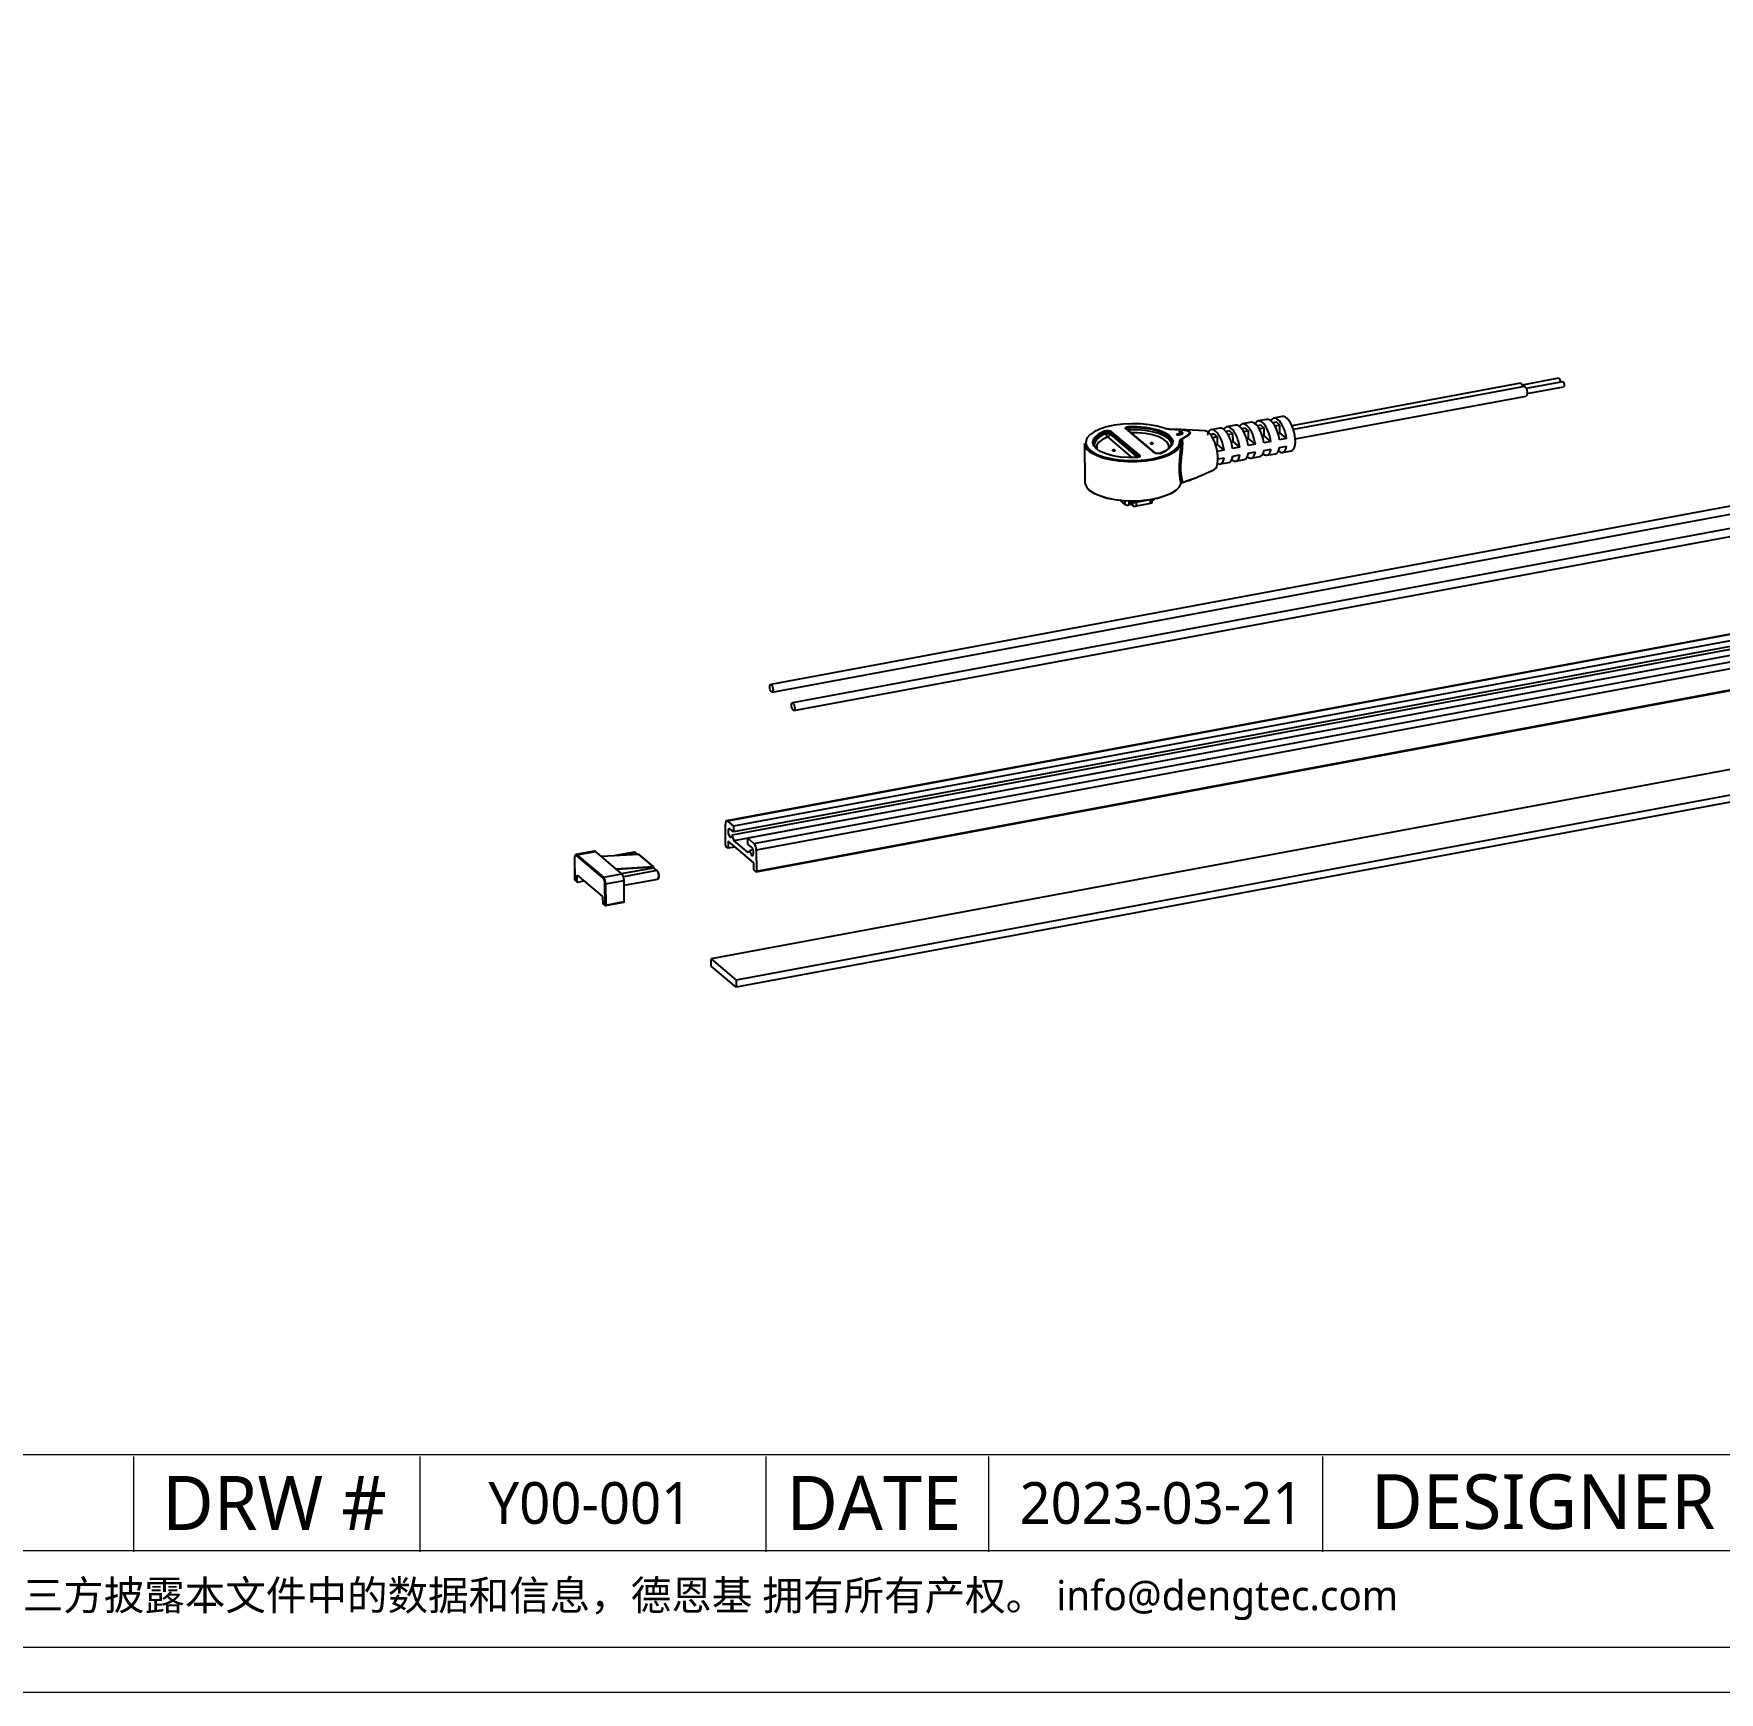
# Model space of a CAD drawing. Header units: millimetres. Extents: x 1020 to 1472, y -35 to 484.
# Drawn here: x 1213.1 to 1375, y -35.1 to 124.2 of the extents above; entities that cross this region are included whole.
import ezdxf

# ---------------------------------------------------------------- set-up
doc = ezdxf.new("R2010")
doc.units = ezdxf.units.MM
doc.layers.get('Defpoints').update_dxf_attribs({"color": 6, "lineweight": 9})
doc.layers.add('SolidLine', color=7, linetype='Continuous', lineweight=30)
doc.styles.add('微软雅黑-Light', font='')
doc.styles.get('微软雅黑-Light').set_extended_font_data('Microsoft YaHei Light')

msp = doc.modelspace()

# ---------------------------------------------------------------- linework, layer by layer
at = {"layer": 'Defpoints'}
for p, q in [((1024.416, -12.229), (1467.171, -12.229)), ((1222.717, -12.412), (1222.717, -21.576)), ((1250.211, -12.412), (1250.211, -21.576)), ((1283.418, -12.412), (1283.418, -21.576)), ((1304.802, -12.412), (1304.802, -21.576)), ((1336.878, -12.412), (1336.878, -21.576)), ((1467.171, -21.485), (1093.837, -21.485))]:
    msp.add_line(p, q, dxfattribs=at)
for points in [[(1471.536, -35.061), (1471.536, 283.539), (1020.096, 283.539), (1020.096, -35.061)], [(1467.216, -30.741), (1467.216, 279.219), (1024.416, 279.219), (1024.416, -30.741)]]:
    msp.add_lwpolyline(points, close=True, dxfattribs=at)
at = {"layer": 'SolidLine', "linetype": 'Continuous', "lineweight": 25}
for p, q in [((1355.89, 90.672), (1333.947, 86.589)), ((1359.564, 91.14), (1356.075, 90.49)), ((1359.95, 90.814), (1356.461, 90.165)), ((1356.276, 90.347), (1334.092, 86.219)), ((1334.277, 85.313), (1356.445, 89.438)), ((1356.553, 89.674), (1360.041, 90.323)), ((1333.025, 87.476), (1332.207, 87.324)), ((1319.245, 83.619), (1316.487, 85.942)), ((1316.577, 86.043), (1319.335, 83.72)), ((1320.759, 83.985), (1318, 86.308)), ((1320.824, 83.969), (1318.066, 86.293)), ((1323.095, 85.801), (1322.849, 85.733)), ((1323.107, 85.757), (1323.095, 85.801)), ((1323.096, 85.708), (1323.095, 85.801)), ((1323.109, 86.007), (1323.097, 85.967)), ((1323.109, 85.968), (1323.109, 86.007)), ((1325.611, 86.084), (1323.154, 86.226)), ((1323.387, 85.773), (1323.386, 85.865)), ((1326.459, 85.805), (1326.121, 85.742)), ((1327.027, 86.36), (1326.209, 86.208)), ((1326.793, 85.524), (1326.459, 85.805)), ((1327.958, 86.084), (1327.621, 86.022)), ((1328.526, 86.639), (1327.709, 86.487)), ((1328.292, 85.803), (1327.826, 85.716)), ((1328.292, 85.803), (1327.958, 86.084)), ((1328.298, 85.066), (1328.292, 85.803)), ((1329.458, 86.363), (1329.12, 86.3)), ((1330.026, 86.918), (1329.208, 86.766)), ((1329.791, 86.082), (1329.325, 85.995)), ((1329.791, 86.082), (1329.458, 86.363)), ((1329.797, 85.345), (1329.791, 86.082)), ((1330.957, 86.642), (1330.619, 86.579)), ((1331.525, 87.197), (1330.707, 87.045)), ((1331.291, 86.361), (1330.825, 86.274)), ((1331.291, 86.361), (1330.957, 86.642)), ((1331.297, 85.624), (1331.291, 86.361)), ((1332.456, 86.921), (1332.119, 86.858)), ((1332.79, 86.64), (1332.324, 86.553)), ((1332.79, 86.64), (1332.456, 86.921)), ((1332.616, 85.87), (1332.796, 85.903)), ((1332.796, 85.903), (1332.79, 86.64)), ((1333.438, 85.362), (1332.796, 85.903)), ((1408.393, 84.892), (1283.9, 61.728)), ((1314.044, 84.884), (1314.074, 81.155)), ((1318.631, 83.515), (1316.259, 85.514)), ((1316.483, 85.766), (1319.123, 83.542)), ((1322.849, 85.733), (1323.13, 85.678)), ((1323.096, 85.708), (1323.045, 85.694)), ((1323.103, 85.683), (1323.096, 85.708)), ((1323.108, 85.682), (1323.107, 85.757)), ((1323.13, 85.678), (1323.119, 85.718)), ((1323.119, 85.68), (1323.119, 85.718)), ((1323.387, 85.773), (1323.386, 85.766)), ((1326.793, 85.524), (1326.325, 85.437)), ((1326.621, 84.754), (1326.799, 84.787)), ((1327.441, 84.247), (1326.778, 84.123)), ((1326.799, 84.787), (1326.793, 85.524)), ((1327.441, 84.247), (1326.799, 84.787)), ((1328.117, 85.033), (1328.298, 85.066)), ((1328.94, 84.526), (1328.259, 84.399)), ((1328.94, 84.526), (1328.298, 85.066)), ((1329.617, 85.312), (1329.797, 85.345)), ((1330.439, 84.805), (1329.758, 84.678)), ((1330.439, 84.805), (1329.797, 85.345)), ((1331.116, 85.591), (1331.297, 85.624)), ((1331.939, 85.084), (1331.257, 84.957)), ((1331.263, 84.22), (1331.945, 84.347)), ((1331.939, 85.084), (1331.297, 85.624)), ((1331.309, 84.151), (1331.308, 84.228)), ((1332.808, 84.43), (1332.749, 84.419)), ((1333.438, 85.362), (1332.757, 85.236)), ((1332.763, 84.499), (1333.444, 84.626)), ((1332.808, 84.43), (1332.808, 84.507)), ((1333.058, 84.028), (1333.876, 84.18)), ((1284.037, 60.99), (1408.531, 84.154)), ((1410.48, 83.134), (1285.987, 59.97)), ((1319.239, 83.571), (1319.245, 83.619)), ((1320.825, 83.968), (1320.824, 83.969)), ((1326.842, 83.397), (1327.447, 83.51)), ((1327.06, 82.912), (1327.878, 83.064)), ((1328.31, 83.593), (1328.25, 83.582)), ((1328.265, 83.662), (1328.946, 83.789)), ((1328.31, 83.593), (1328.309, 83.67)), ((1328.56, 83.191), (1329.377, 83.343)), ((1329.809, 83.872), (1329.75, 83.861)), ((1329.764, 83.941), (1330.445, 84.068)), ((1329.809, 83.872), (1329.809, 83.949)), ((1330.059, 83.47), (1330.877, 83.622)), ((1331.309, 84.151), (1331.249, 84.14)), ((1331.558, 83.749), (1332.376, 83.901)), ((1286.124, 59.232), (1410.617, 82.396)), ((1323.433, 81.137), (1323.442, 81.14)), ((1325.154, 81.775), (1326.452, 82.349)), ((1317.952, 79.025), (1317.521, 79.388)), ((1317.952, 79.025), (1317.95, 79.355)), ((1318.281, 79.34), (1318.284, 78.98)), ((1318.511, 79.045), (1318.509, 79.336)), ((1318.6, 79.335), (1318.675, 79.273)), ((1320.131, 79.436), (1319.006, 79.227)), ((1320.372, 79.112), (1320.369, 79.472)), ((1320.518, 79.202), (1320.516, 79.497)), ((1320.556, 79.402), (1320.516, 79.395)), ((1320.556, 79.402), (1320.555, 79.504)), ((1320.701, 79.492), (1320.701, 79.532)), ((1318.533, 79.026), (1318.284, 78.98)), ((1318.678, 78.904), (1318.511, 79.045)), ((1318.678, 78.904), (1318.675, 79.273)), ((1319.006, 79.227), (1319.009, 78.859)), ((1320.372, 79.112), (1319.009, 78.859)), ((1412.333, 73.331), (1279.661, 48.645)), ((1412.421, 73.3), (1279.749, 48.614)), ((1412.833, 71.946), (1280.161, 47.261)), ((1413.005, 72.807), (1280.333, 48.122)), ((1413.01, 72.255), (1280.338, 47.569)), ((1413.027, 71.417), (1280.355, 46.732)), ((1414.382, 71.647), (1281.71, 46.961)), ((1282.295, 46.469), (1414.967, 71.155)), ((1415.179, 70.519), (1282.507, 45.833)), ((1282.5, 43.744), (1415.172, 68.43)), ((1282.524, 43.807), (1415.196, 68.493)), ((1414.475, 60.731), (1278.169, 35.369)), ((1416.875, 58.71), (1280.568, 33.348)), ((1416.881, 58.019), (1280.574, 32.657)), ((1279.749, 48.614), (1280.333, 48.122)), ((1279.56, 46.304), (1279.544, 48.329)), ((1280.338, 47.569), (1279.983, 47.868)), ((1280.161, 47.261), (1280.355, 46.732)), ((1280.333, 48.122), (1280.338, 47.569)), ((1281.715, 46.409), (1281.71, 46.961)), ((1281.71, 46.961), (1282.295, 46.469)), ((1266.973, 45.722), (1265.201, 45.392)), ((1265.288, 45.361), (1267.06, 45.691)), ((1265.288, 45.361), (1267.834, 43.217)), ((1267.645, 45.199), (1267.06, 45.691)), ((1271.235, 45.415), (1267.64, 45.202)), ((1271.243, 45.412), (1267.645, 45.199)), ((1270.809, 45.639), (1268.842, 45.273)), ((1270.884, 45.613), (1269.16, 45.292)), ((1271.126, 45.409), (1270.884, 45.613)), ((1271.148, 45.41), (1270.916, 45.605)), ((1272.621, 44.252), (1271.243, 45.412)), ((1272.648, 44.244), (1271.27, 45.404)), ((1279.812, 46.001), (1279.603, 46.176)), ((1282.268, 44.617), (1279.806, 46.691)), ((1279.806, 46.691), (1279.812, 46.001)), ((1280.478, 46.125), (1279.812, 46.001)), ((1280.355, 46.732), (1281.711, 45.589)), ((1281.711, 45.589), (1281.899, 45.797)), ((1282.07, 46.11), (1281.715, 46.409)), ((1282.207, 45.854), (1281.899, 45.797)), ((1282.507, 45.833), (1282.524, 43.807)), ((1265.054, 45.059), (1265.071, 43.033)), ((1265.059, 45.051), (1265.075, 43.025)), ((1267.789, 43.162), (1265.243, 45.307)), ((1269.022, 44.038), (1267.645, 45.199)), ((1269.022, 44.038), (1272.621, 44.252)), ((1269.606, 43.546), (1269.022, 44.038)), ((1272.636, 44.188), (1269.094, 43.978)), ((1269.581, 43.568), (1272.637, 44.136)), ((1272.97, 43.855), (1269.764, 43.258)), ((1272.637, 44.136), (1272.636, 44.188)), ((1272.97, 43.855), (1272.637, 44.136)), ((1272.637, 44.136), (1272.663, 44.134)), ((1273.003, 43.847), (1272.663, 44.134)), ((1272.666, 44.131), (1272.665, 44.206)), ((1282.274, 43.926), (1282.268, 44.617)), ((1282.483, 43.75), (1282.274, 43.926)), ((1265.096, 42.961), (1265.305, 42.786)), ((1265.11, 42.932), (1265.318, 42.756)), ((1265.3, 43.43), (1267.762, 41.356)), ((1265.305, 42.786), (1265.3, 43.43)), ((1265.351, 42.748), (1265.972, 42.864)), ((1267.834, 43.217), (1269.606, 43.546)), ((1267.997, 40.564), (1267.98, 42.589)), ((1268.047, 42.58), (1269.819, 42.91)), ((1268.047, 42.58), (1268.063, 40.555)), ((1269.835, 40.884), (1269.819, 42.91)), ((1269.822, 42.445), (1273.051, 43.046)), ((1273.051, 43.046), (1273.058, 43.047)), ((1267.762, 41.356), (1267.768, 40.711)), ((1267.768, 40.711), (1267.976, 40.535)), ((1267.781, 40.681), (1267.989, 40.506)), ((1268.04, 40.492), (1269.812, 40.821)), ((1268.063, 40.555), (1269.835, 40.884)), ((1278.169, 35.369), (1280.568, 33.348)), ((1278.174, 34.679), (1278.169, 35.369)), ((1280.574, 32.657), (1278.174, 34.679)), ((1280.568, 33.348), (1280.574, 32.657))]:
    msp.add_line(p, q, dxfattribs=at)
at = {"layer": 'SolidLine', "linetype": 'Continuous', "lineweight": 25, "flags": 128}
for points in [[(1355.89, 90.672), (1355.935, 90.666), (1356.011, 90.601), (1356.081, 90.477), (1356.133, 90.32)], [(1359.564, 91.14), (1359.568, 91.14), (1359.608, 91.124), (1359.648, 91.073), (1359.682, 90.994), (1359.705, 90.901), (1359.714, 90.806), (1359.713, 90.77)], [(1359.95, 90.814), (1359.954, 90.815), (1359.994, 90.799), (1360.034, 90.748), (1360.068, 90.669), (1360.091, 90.575), (1360.1, 90.481), (1360.093, 90.399), (1360.071, 90.344), (1360.041, 90.323)], [(1356.276, 90.347), (1356.318, 90.342), (1356.394, 90.28), (1356.464, 90.158), (1356.519, 89.995), (1356.549, 89.816), (1356.551, 89.649), (1356.523, 89.52), (1356.47, 89.447), (1356.445, 89.438)], [(1321.691, 86.348), (1321.006, 86.541), (1320.239, 86.68), (1319.416, 86.76), (1318.567, 86.778), (1317.721, 86.733), (1316.909, 86.628), (1316.159, 86.466), (1315.498, 86.252), (1314.949, 85.994), (1314.532, 85.701), (1314.261, 85.384), (1314.147, 85.054), (1314.192, 84.723), (1314.396, 84.402), (1314.752, 84.103), (1315.246, 83.835), (1315.861, 83.61), (1316.576, 83.434), (1317.365, 83.315), (1318.2, 83.255), (1319.051, 83.258), (1319.889, 83.323), (1320.684, 83.448), (1321.407, 83.628), (1322.034, 83.858), (1322.541, 84.128), (1322.91, 84.43), (1323.13, 84.752), (1323.191, 85.084)], [(1316.089, 85.97), (1315.587, 85.737), (1315.217, 85.47), (1314.994, 85.18), (1314.927, 84.879), (1315.02, 84.581), (1315.268, 84.297), (1315.313, 84.261)], [(1318.282, 86.502), (1319.075, 86.507), (1319.851, 86.448), (1320.576, 86.328), (1321.22, 86.152), (1321.755, 85.927), (1322.159, 85.663), (1322.413, 85.372), (1322.507, 85.091)], [(1321.248, 83.89), (1321.75, 84.123), (1322.12, 84.39), (1322.343, 84.68), (1322.41, 84.98), (1322.317, 85.279), (1322.069, 85.563), (1321.676, 85.819), (1321.154, 86.038), (1320.527, 86.21), (1319.821, 86.327), (1319.065, 86.384), (1318.293, 86.38)], [(1318.32, 86.208), (1319.085, 86.211), (1319.832, 86.153), (1320.531, 86.036), (1321.151, 85.865), (1321.667, 85.648), (1322.056, 85.394), (1322.302, 85.113), (1322.395, 84.823)], [(1322.113, 84.383), (1322.119, 84.401), (1322.133, 84.705), (1321.974, 85.001), (1321.649, 85.275), (1321.174, 85.512), (1320.575, 85.702), (1319.879, 85.834), (1319.123, 85.902), (1318.523, 85.908)], [(1322.306, 86.234), (1322.306, 86.237), (1322.306, 86.239), (1322.306, 86.24), (1322.306, 86.241), (1322.306, 86.242), (1322.306, 86.242), (1322.306, 86.242), (1322.306, 86.241)], [(1323.097, 85.967), (1323.205, 85.962), (1323.298, 85.941), (1323.362, 85.908), (1323.386, 85.866), (1323.366, 85.825), (1323.306, 85.789), (1323.214, 85.765), (1323.107, 85.757)], [(1323.119, 85.718), (1323.26, 85.731), (1323.38, 85.763), (1323.459, 85.811), (1323.486, 85.867), (1323.456, 85.922), (1323.373, 85.968), (1323.251, 85.998), (1323.109, 86.007)], [(1323.467, 85.819), (1323.456, 85.83), (1323.385, 85.871)], [(1323.292, 84.993), (1323.229, 84.654), (1323.005, 84.325), (1322.627, 84.016), (1322.109, 83.74), (1321.469, 83.505), (1320.729, 83.321), (1319.917, 83.193), (1319.061, 83.127), (1318.19, 83.124), (1317.337, 83.185), (1316.531, 83.307), (1315.8, 83.487), (1315.171, 83.717), (1314.666, 83.99), (1314.303, 84.296), (1314.094, 84.625), (1314.044, 84.884)], [(1319.053, 83.526), (1318.26, 83.521), (1317.485, 83.58), (1316.759, 83.7), (1316.115, 83.876), (1315.58, 84.101), (1315.177, 84.364), (1314.922, 84.656), (1314.827, 84.962), (1314.895, 85.271), (1314.927, 85.329)], [(1316.259, 85.514), (1315.762, 85.276), (1315.411, 85.002), (1315.224, 84.706), (1315.21, 84.402), (1315.233, 84.327)], [(1316.968, 84.237), (1316.939, 84.252), (1316.897, 84.261), (1316.849, 84.264), (1316.802, 84.259), (1316.762, 84.248), (1316.737, 84.232), (1316.729, 84.213), (1316.74, 84.194), (1316.769, 84.179), (1316.811, 84.169), (1316.859, 84.167), (1316.906, 84.171), (1316.946, 84.183), (1316.971, 84.199), (1316.979, 84.218), (1316.968, 84.237)], [(1320.375, 84.871), (1320.404, 84.855), (1320.445, 84.846), (1320.494, 84.843), (1320.541, 84.848), (1320.581, 84.859), (1320.606, 84.876), (1320.614, 84.894), (1320.602, 84.913), (1320.574, 84.928), (1320.532, 84.938), (1320.484, 84.94), (1320.437, 84.936), (1320.397, 84.924), (1320.372, 84.908), (1320.364, 84.889), (1320.375, 84.871)], [(1322.507, 85.091), (1322.509, 85.066), (1322.44, 84.757), (1322.211, 84.46), (1321.831, 84.185), (1321.316, 83.947)], [(1319.053, 83.526), (1319.051, 83.531), (1319.05, 83.533), (1319.049, 83.533)], [(1314.074, 81.155), (1314.081, 81.06), (1314.21, 80.727), (1314.496, 80.411), (1314.929, 80.122), (1315.493, 79.87), (1316.169, 79.665), (1316.934, 79.513), (1317.76, 79.42), (1318.619, 79.388), (1319.48, 79.42), (1320.315, 79.514), (1321.093, 79.666), (1321.787, 79.871), (1322.374, 80.123), (1322.832, 80.412), (1323.146, 80.728), (1323.305, 81.061)], [(1322.848, 80.425), (1322.744, 80.337), (1322.295, 80.054), (1321.721, 79.808), (1321.042, 79.607), (1320.281, 79.458), (1319.464, 79.366), (1318.621, 79.335), (1317.781, 79.366), (1316.972, 79.457), (1316.224, 79.606), (1315.563, 79.807), (1315.011, 80.053), (1314.588, 80.336), (1314.563, 80.357)], [(1320.701, 79.492), (1320.698, 79.477), (1320.686, 79.458), (1320.664, 79.441), (1320.635, 79.425), (1320.598, 79.412), (1320.556, 79.402)], [(1320.518, 79.202), (1320.515, 79.186), (1320.502, 79.168), (1320.481, 79.151), (1320.451, 79.135), (1320.415, 79.122), (1320.372, 79.112)], [(1283.812, 61.491), (1283.823, 61.613), (1283.856, 61.696), (1283.906, 61.728), (1283.966, 61.704), (1284.026, 61.627), (1284.077, 61.51), (1284.112, 61.369), (1284.125, 61.227), (1284.114, 61.105), (1284.081, 61.022), (1284.031, 60.989), (1283.971, 61.014), (1283.911, 61.09), (1283.86, 61.208), (1283.825, 61.349), (1283.812, 61.491)], [(1286.212, 59.469), (1286.201, 59.347), (1286.168, 59.264), (1286.118, 59.231), (1286.058, 59.256), (1285.998, 59.332), (1285.947, 59.45), (1285.912, 59.591), (1285.899, 59.733), (1285.91, 59.855), (1285.943, 59.938), (1285.993, 59.97), (1286.052, 59.946), (1286.113, 59.869), (1286.164, 59.752), (1286.199, 59.611), (1286.212, 59.469)], [(1279.749, 48.614), (1279.708, 48.639), (1279.669, 48.646), (1279.634, 48.634), (1279.602, 48.603), (1279.577, 48.555), (1279.558, 48.492), (1279.547, 48.416), (1279.544, 48.329)], [(1279.983, 47.868), (1279.912, 47.895), (1279.854, 47.852), (1279.817, 47.746), (1279.81, 47.595), (1279.831, 47.424), (1279.879, 47.262), (1279.944, 47.136), (1280.017, 47.067), (1280.084, 47.067), (1280.135, 47.135), (1280.161, 47.261)], [(1265.243, 45.307), (1265.207, 45.33), (1265.172, 45.336), (1265.139, 45.325), (1265.111, 45.297), (1265.089, 45.254), (1265.072, 45.197), (1265.062, 45.128), (1265.059, 45.051)], [(1270.884, 45.613), (1270.813, 45.64), (1270.809, 45.639)], [(1271.243, 45.412), (1271.239, 45.415), (1271.235, 45.415)], [(1281.899, 45.797), (1281.927, 45.625), (1281.98, 45.47), (1282.048, 45.356), (1282.121, 45.302), (1282.185, 45.319), (1282.231, 45.403), (1282.25, 45.539), (1282.239, 45.706), (1282.201, 45.875), (1282.141, 46.017), (1282.07, 46.11)], [(1272.636, 44.188), (1272.645, 44.19), (1272.652, 44.192), (1272.658, 44.195), (1272.662, 44.199), (1272.665, 44.203), (1272.665, 44.206)], [(1282.483, 43.75), (1282.491, 43.745), (1282.499, 43.744), (1282.506, 43.746), (1282.512, 43.753), (1282.517, 43.762), (1282.521, 43.775), (1282.523, 43.79), (1282.524, 43.807)], [(1267.976, 40.535), (1267.98, 40.533), (1267.984, 40.532), (1267.988, 40.533), (1267.991, 40.536), (1267.993, 40.541), (1267.995, 40.548), (1267.996, 40.555), (1267.997, 40.564)], [(1268.063, 40.555), (1268.062, 40.537), (1268.06, 40.522), (1268.056, 40.509), (1268.051, 40.5), (1268.045, 40.494), (1268.04, 40.492)], [(1269.812, 40.821), (1269.817, 40.823), (1269.823, 40.83), (1269.828, 40.839), (1269.832, 40.852), (1269.834, 40.867), (1269.835, 40.884)]]:
    msp.add_lwpolyline(points, dxfattribs=at)
at = {"layer": 'SolidLine', "linetype": 'Continuous', "lineweight": 25}
for centre, radius, start, end in [((1316.597, 84.073), 2.089, 106.03497, 143.04683), ((1316.353, 84.349), 1.468, 100.55083, 163.64893), ((1315.956, 85.964), 0.133, 2.22133, 61.43927), ((1316.237, 85.077), 0.732, 70.31322, 102.04793), ((1316.415, 85.806), 0.331, 182.28919, 241.79013), ((1316.6, 85.932), 0.114, 101.96904, 174.66433), ((1318.017, 86.232), 0.0777, 50.99516, 102.08948), ((1318.42, 85.554), 0.662, 98.70699, 109.31315), ((1317.595, 86.381), 0.698, 359.91841, 10.03411), ((1321.24, 86.258), 2.921, 180.98191, 183.61592), ((1316.199, 85.792), 0.285, 281.96904, 354.66433), ((1323.197, 84.989), 0.0955, 2.86675, 93.23537), ((1323.33, 85.253), 0.0971, 42.32601, 70.39665), ((1319.359, 83.608), 0.114, 101.96904, 174.66433), ((1320.775, 83.909), 0.0777, 50.99516, 102.08948), ((1321.297, 83.904), 0.0467, 65.87223, 111.00919), ((1318.177, 79.43), 0.463, 240.95846, 283.368), ((1318.899, 79.677), 0.463, 240.95846, 283.368), ((1318.902, 79.309), 0.463, 240.95846, 283.368), ((1265.214, 45.291), 0.102, 43.33181, 97.61179), ((1265.3, 45.306), 0.0567, 101.84466, 178.97891), ((1266.986, 45.621), 0.102, 43.34163, 97.51435), ((1270.892, 45.575), 0.0388, 50.92455, 102.1601), ((1271.238, 45.366), 0.05, 49.888, 93.39637), ((1271.246, 45.375), 0.0378, 50.5735, 94.44941), ((1279.75, 46.296), 0.19, 177.79527, 219.13437), ((1281.558, 45.87), 0.95, 357.79527, 39.13437), ((1265.065, 45.059), 0.0104, 183.09026, 236.01829), ((1272.555, 44.202), 0.0824, 349.94807, 37.32908), ((1272.623, 44.214), 0.0378, 50.5735, 94.44941), ((1272.615, 44.205), 0.05, 0.46661, 49.888), ((1272.979, 43.817), 0.0388, 50.92455, 102.1601), ((1272.518, 43.398), 0.643, 326.99597, 45.31636), ((1265.081, 43.034), 0.0104, 183.09026, 236.01829), ((1265.17, 43.021), 0.095, 177.79527, 219.13437), ((1265.135, 42.961), 0.0387, 179.05891, 228.81303), ((1265.343, 42.785), 0.0375, 178.48741, 282.7804), ((1267.846, 43.161), 0.0567, 101.84466, 178.97891), ((1267.126, 42.622), 0.855, 357.79527, 39.13437), ((1267.097, 42.617), 0.95, 357.79527, 39.13437), ((1268.025, 42.67), 0.0925, 240.95846, 283.368), ((1268.869, 42.947), 0.95, 357.79527, 39.13437), ((1267.806, 40.71), 0.0387, 179.05891, 228.81303), ((1268.015, 40.535), 0.0387, 179.05895, 228.81095), ((1268.042, 40.645), 0.0925, 240.95846, 283.368)]:
    msp.add_arc(centre, radius, start, end, dxfattribs=at)
for centre, major_axis, ratio, start_param, end_param in [((1332.632, 85.676), (-0.451, 1.642), 0.427786, 4.4047535, 6.7414579), ((1333.45, 85.828), (-0.451, 1.642), 0.427786, 3.1116062, 6.2509412), ((1325.955, 84.203), (-0.441, 1.872), 0.4109056, 5.7861978, 6.1625599), ((1326.635, 84.56), (-0.451, 1.642), 0.427786, 4.4047535, 6.9845649), ((1325.955, 84.203), (-0.441, 1.872), 0.4109056, 5.7781904, 5.7861978), ((1325.955, 84.203), (-0.441, 1.872), 0.4109056, 5.0489864, 5.7781904), ((1327.453, 84.712), (-0.451, 1.642), 0.427786, 4.4047535, 6.2531993), ((1328.134, 84.839), (-0.451, 1.642), 0.427786, 4.4047535, 6.7414579), ((1328.952, 84.991), (-0.451, 1.642), 0.427786, 4.4047535, 6.2531993), ((1329.633, 85.118), (-0.451, 1.642), 0.427786, 4.4047535, 6.7414579), ((1330.451, 85.27), (-0.451, 1.642), 0.427786, 4.4047535, 6.2531993), ((1331.133, 85.397), (-0.451, 1.642), 0.427786, 4.4047535, 6.7414579), ((1331.951, 85.549), (-0.451, 1.642), 0.427786, 4.4047535, 6.2531993), ((1325.955, 84.203), (-0.441, 1.872), 0.4109056, 3.2161484, 5.0489864), ((1330.451, 85.27), (-0.451, 1.642), 0.427786, 3.1116067, 3.9073335), ((1331.133, 85.397), (-0.451, 1.642), 0.427786, 2.6111523, 3.9073335), ((1331.951, 85.549), (-0.451, 1.642), 0.427786, 3.1116067, 3.9073335), ((1332.632, 85.676), (-0.451, 1.642), 0.427786, 2.6111523, 3.9073335), ((1326.635, 84.56), (-0.451, 1.642), 0.427786, 2.7734088, 3.9073335), ((1327.453, 84.712), (-0.451, 1.642), 0.427786, 3.1116067, 3.9073335), ((1328.134, 84.839), (-0.451, 1.642), 0.427786, 2.6111523, 3.9073335), ((1328.952, 84.991), (-0.451, 1.642), 0.427786, 3.1116067, 3.9073335), ((1329.633, 85.118), (-0.451, 1.642), 0.427786, 2.6111523, 3.9073335)]:
    msp.add_ellipse(centre, major_axis=major_axis, ratio=ratio, start_param=start_param, end_param=end_param, dxfattribs=at)
for points, knots in [([(1316.02, 86.081), (1316.051, 86.091), (1316.113, 86.11), (1316.231, 86.122), (1316.349, 86.119), (1316.457, 86.101), (1316.534, 86.074), (1316.565, 86.052), (1316.577, 86.043)], [0, 0, 0, 0, 0.1783708, 0.3567984, 0.5338974, 0.7099583, 0.8862278, 1, 1, 1, 1]), ([(1316.084, 85.792), (1316.085, 85.833), (1316.087, 85.892), (1316.088, 85.951), (1316.089, 85.97)], [0, 0, 0, 0, 0.6840114, 1, 1, 1, 1]), ([(1316.487, 85.942), (1316.478, 85.949), (1316.457, 85.967), (1316.402, 85.989), (1316.325, 86.003), (1316.24, 86.005), (1316.156, 85.994), (1316.111, 85.978), (1316.089, 85.97)], [0, 0, 0, 0, 0.11414547, 0.29049548, 0.46619519, 0.64285106, 0.8211602, 1, 1, 1, 1]), ([(1316.487, 85.942), (1316.486, 85.903), (1316.485, 85.844), (1316.484, 85.785), (1316.483, 85.766)], [0, 0, 0, 0, 0.67369245, 1, 1, 1, 1]), ([(1318, 86.308), (1317.987, 86.323), (1317.962, 86.352), (1317.973, 86.399), (1318.02, 86.442), (1318.102, 86.476), (1318.194, 86.496), (1318.258, 86.5), (1318.282, 86.502)], [0, 0, 0, 0, 0.178371, 0.3567989, 0.533896, 0.709956, 0.886227, 1, 1, 1, 1]), ([(1318.066, 86.293), (1318.066, 86.293), (1318.062, 86.295), (1318.063, 86.294), (1318.065, 86.293)], [0, 0, 0, 0, 0.065654, 1, 1, 1, 1]), ([(1318.293, 86.38), (1318.289, 86.38), (1318.275, 86.379), (1318.257, 86.379), (1318.238, 86.377), (1318.214, 86.374), (1318.189, 86.37), (1318.166, 86.364), (1318.145, 86.358), (1318.125, 86.35), (1318.109, 86.341), (1318.094, 86.332), (1318.083, 86.322), (1318.075, 86.311), (1318.071, 86.302), (1318.069, 86.297), (1318.069, 86.294)], [0, 0, 0, 0, 0.0387017, 0.1166264, 0.1558823, 0.2152031, 0.3358313, 0.3972899, 0.4563704, 0.5765633, 0.6378269, 0.6972112, 0.8180667, 0.8796869, 0.9396274, 1, 1, 1, 1]), ([(1318.293, 86.38), (1318.299, 86.341), (1318.308, 86.284), (1318.317, 86.227), (1318.32, 86.208)], [0, 0, 0, 0, 0.6736903, 1, 1, 1, 1]), ([(1322.306, 86.234), (1322.277, 86.235), (1322.217, 86.236), (1322.092, 86.251), (1321.934, 86.279), (1321.789, 86.316), (1321.712, 86.341), (1321.691, 86.348)], [0, 0, 0, 0, 0.126414, 0.2570767, 0.5627865, 0.877211, 1, 1, 1, 1]), ([(1322.152, 86.245), (1322.153, 86.245), (1322.177, 86.243), (1322.228, 86.241), (1322.28, 86.241), (1322.306, 86.241)], [0, 0, 0, 0, 0.0291657, 0.510794, 1, 1, 1, 1]), ([(1322.306, 86.241), (1322.464, 86.242), (1322.781, 86.243), (1323.158, 86.227), (1323.387, 86.21), (1323.457, 86.201), (1323.469, 86.2)], [0, 0, 0, 0, 0.4029567, 0.8091852, 0.9692091, 1, 1, 1, 1]), ([(1323.363, 85.344), (1323.598, 85.458), (1323.925, 85.616), (1324.14, 85.839), (1324.149, 85.958), (1324.073, 86.043), (1323.896, 86.123), (1323.607, 86.18), (1323.061, 86.233), (1322.622, 86.234), (1322.306, 86.234)], [0, 0, 0, 0, 0.2832255, 0.3932046, 0.4585318, 0.5133707, 0.5680018, 0.6638943, 0.7589129, 1, 1, 1, 1]), ([(1323.469, 86.2), (1323.517, 86.194), (1323.626, 86.182), (1323.788, 86.153), (1323.924, 86.117), (1324.02, 86.078), (1324.083, 86.043), (1324.13, 86.004), (1324.16, 85.959), (1324.171, 85.91), (1324.159, 85.846), (1324.113, 85.772), (1324.009, 85.67), (1323.843, 85.552), (1323.628, 85.429), (1323.473, 85.353), (1323.402, 85.318)], [0, 0, 0, 0, 0.0545939, 0.1223701, 0.1920102, 0.2310284, 0.2709921, 0.3101402, 0.3504616, 0.3968688, 0.4445345, 0.521902, 0.6011419, 0.7396598, 0.880053, 1, 1, 1, 1]), ([(1323.305, 81.061), (1323.3, 81.087), (1323.291, 81.139), (1323.274, 81.231), (1323.255, 81.332), (1323.236, 81.444), (1323.217, 81.568), (1323.198, 81.704), (1323.182, 81.853), (1323.165, 82.049), (1323.153, 82.304), (1323.153, 82.576), (1323.16, 82.813), (1323.17, 83.006), (1323.183, 83.204), (1323.199, 83.415), (1323.218, 83.638), (1323.239, 83.873), (1323.259, 84.108), (1323.279, 84.377), (1323.295, 84.677), (1323.293, 84.888), (1323.292, 84.993)], [0, 0, 0, 0, 0.0401235, 0.0805448, 0.1211211, 0.1620226, 0.2033094, 0.2448145, 0.2870686, 0.3296142, 0.4012227, 0.4740943, 0.5152437, 0.5569979, 0.5990482, 0.6416795, 0.6916735, 0.7420304, 0.7934167, 0.8451203, 0.9221886, 1, 1, 1, 1]), ([(1323.191, 85.084), (1323.194, 85.115), (1323.199, 85.178), (1323.245, 85.253), (1323.3, 85.309), (1323.342, 85.332), (1323.363, 85.344)], [0, 0, 0, 0, 0.3406623, 0.6914262, 0.8436234, 1, 1, 1, 1]), ([(1323.402, 85.318), (1323.412, 85.231), (1323.428, 85.088), (1323.432, 84.869), (1323.429, 84.675), (1323.417, 84.472), (1323.4, 84.263), (1323.379, 84.051), (1323.355, 83.836), (1323.33, 83.614), (1323.307, 83.404), (1323.282, 83.147), (1323.264, 82.903), (1323.255, 82.675), (1323.253, 82.468), (1323.258, 82.279), (1323.27, 82.096), (1323.284, 81.959), (1323.302, 81.825), (1323.323, 81.701), (1323.349, 81.573), (1323.377, 81.447), (1323.407, 81.327), (1323.434, 81.225), (1323.446, 81.174), (1323.451, 81.148)], [0, 0, 0, 0, 0.0657712, 0.1084058, 0.1512752, 0.1948581, 0.2386835, 0.2805183, 0.3225921, 0.3654953, 0.4087358, 0.442544, 0.5113463, 0.5464977, 0.5755852, 0.6347306, 0.6648542, 0.6988112, 0.7330368, 0.7680186, 0.803224, 0.851401, 0.9000051, 0.949815, 1, 1, 1, 1]), ([(1323.402, 85.318), (1323.388, 85.304), (1323.359, 85.275), (1323.335, 85.226), (1323.315, 85.175), (1323.301, 85.118), (1323.292, 85.058), (1323.292, 85.015), (1323.292, 84.993)], [0, 0, 0, 0, 0.1474551, 0.2995061, 0.4598649, 0.6208559, 0.8100598, 1, 1, 1, 1]), ([(1319.273, 83.592), (1319.272, 83.59), (1319.269, 83.587), (1319.237, 83.569), (1319.181, 83.55), (1319.115, 83.537), (1319.066, 83.536), (1319.049, 83.535)], [0, 0, 0, 0, 0.1782656, 0.3740328, 0.5866946, 0.8522991, 1, 1, 1, 1]), ([(1319.335, 83.72), (1319.348, 83.705), (1319.374, 83.676), (1319.363, 83.629), (1319.315, 83.586), (1319.234, 83.552), (1319.141, 83.532), (1319.078, 83.527), (1319.053, 83.526)], [0, 0, 0, 0, 0.178371, 0.3567989, 0.533896, 0.709956, 0.886227, 1, 1, 1, 1]), ([(1319.268, 83.576), (1319.268, 83.581), (1319.269, 83.591), (1319.261, 83.605), (1319.251, 83.614), (1319.245, 83.619)], [0, 0, 0, 0, 0.3160838, 0.6531645, 1, 1, 1, 1]), ([(1321.316, 83.947), (1321.285, 83.937), (1321.222, 83.917), (1321.105, 83.905), (1320.986, 83.908), (1320.878, 83.927), (1320.801, 83.954), (1320.771, 83.976), (1320.759, 83.985)], [0, 0, 0, 0, 0.1783708, 0.3567984, 0.5338974, 0.7099583, 0.8862278, 1, 1, 1, 1]), ([(1321.071, 83.917), (1321.049, 83.917), (1320.992, 83.916), (1320.914, 83.931), (1320.855, 83.949), (1320.828, 83.966), (1320.826, 83.968), (1320.825, 83.968)], [0, 0, 0, 0, 0.1932977, 0.4948881, 0.7412382, 0.9519805, 1, 1, 1, 1]), ([(1321.28, 83.948), (1321.277, 83.947), (1321.259, 83.939), (1321.199, 83.925), (1321.129, 83.915), (1321.083, 83.916), (1321.071, 83.917)], [0, 0, 0, 0, 0.0655369, 0.4307922, 0.8437031, 1, 1, 1, 1]), ([(1323.305, 81.061), (1323.307, 81.065), (1323.313, 81.077), (1323.332, 81.097), (1323.365, 81.117), (1323.403, 81.134), (1323.435, 81.143), (1323.451, 81.148)], [0, 0, 0, 0, 0.13472581, 0.38306293, 0.6354889, 0.81570582, 1, 1, 1, 1]), ([(1323.442, 81.14), (1323.484, 81.154), (1323.845, 81.271), (1324.397, 81.464), (1324.87, 81.659), (1325.056, 81.736)], [0, 0, 0, 0, 0.0741854, 0.635465, 1, 1, 1, 1]), ([(1323.451, 81.148), (1323.709, 81.235), (1324.225, 81.41), (1324.796, 81.619), (1325.087, 81.749), (1325.153, 81.778)], [0, 0, 0, 0, 0.4352157, 0.8714992, 1, 1, 1, 1]), ([(1265.201, 45.387), (1265.192, 45.386), (1265.156, 45.385), (1265.109, 45.333), (1265.069, 45.242), (1265.054, 45.138), (1265.054, 45.07), (1265.054, 45.059)], [0, 0, 0, 0, 0.0907622, 0.3239744, 0.5971453, 0.9312065, 1, 1, 1, 1]), ([(1273.061, 43.051), (1273.079, 43.059), (1273.118, 43.075), (1273.156, 43.144), (1273.182, 43.249), (1273.181, 43.401), (1273.154, 43.563), (1273.104, 43.708), (1273.052, 43.8), (1273.015, 43.836), (1273.003, 43.847)], [0, 0, 0, 0, 0.088991, 0.191136, 0.3345865, 0.4901556, 0.6380483, 0.7835443, 0.9324069, 1, 1, 1, 1]), ([(1265.071, 43.033), (1265.071, 43.024), (1265.072, 43.004), (1265.082, 42.971), (1265.094, 42.946), (1265.106, 42.935), (1265.11, 42.932)], [0, 0, 0, 0, 0.232221, 0.5300741, 0.860883, 1, 1, 1, 1]), ([(1267.989, 40.506), (1267.995, 40.501), (1268.007, 40.493), (1268.026, 40.489), (1268.036, 40.492), (1268.039, 40.493)], [0, 0, 0, 0, 0.41103326, 0.81362263, 1, 1, 1, 1])]:
    msp.add_open_spline(points, degree=3, knots=knots, dxfattribs=at)

# ---------------------------------------------------------------- texts
at = {"layer": 'Defpoints', "style": '微软雅黑-Light'}
for s, height, p in [('DRW #', 5.1933, (1225.478, -19.481)), ('DATE', 5.1933, (1285.415, -19.481)), ('DESIGNER', 5.2452, (1341.535, -19.369))]:
    msp.add_text(s, height=height, dxfattribs=at).set_placement(p)
for s, insert, char_height, width, attachment_point in [('Y00-001', (1256.792, -14.873), 4.0095, 25.25771, 1), ('2023-03-21', (1307.799, -14.873), 4.0095, 25.55911, 1), ('除非事先得到权利人的书面批准，否则不允许以任何形式复制或向第三方披露本文件中的数据和信息，德恩基 拥有所有产权。 info@dengtec.com', (1095.282, -26.228), 2.854, 372.68416, 4)]:
    msp.add_mtext(s, dxfattribs=dict(at, insert=insert, char_height=char_height, width=width, attachment_point=attachment_point))

doc.saveas('drawing.dxf')
